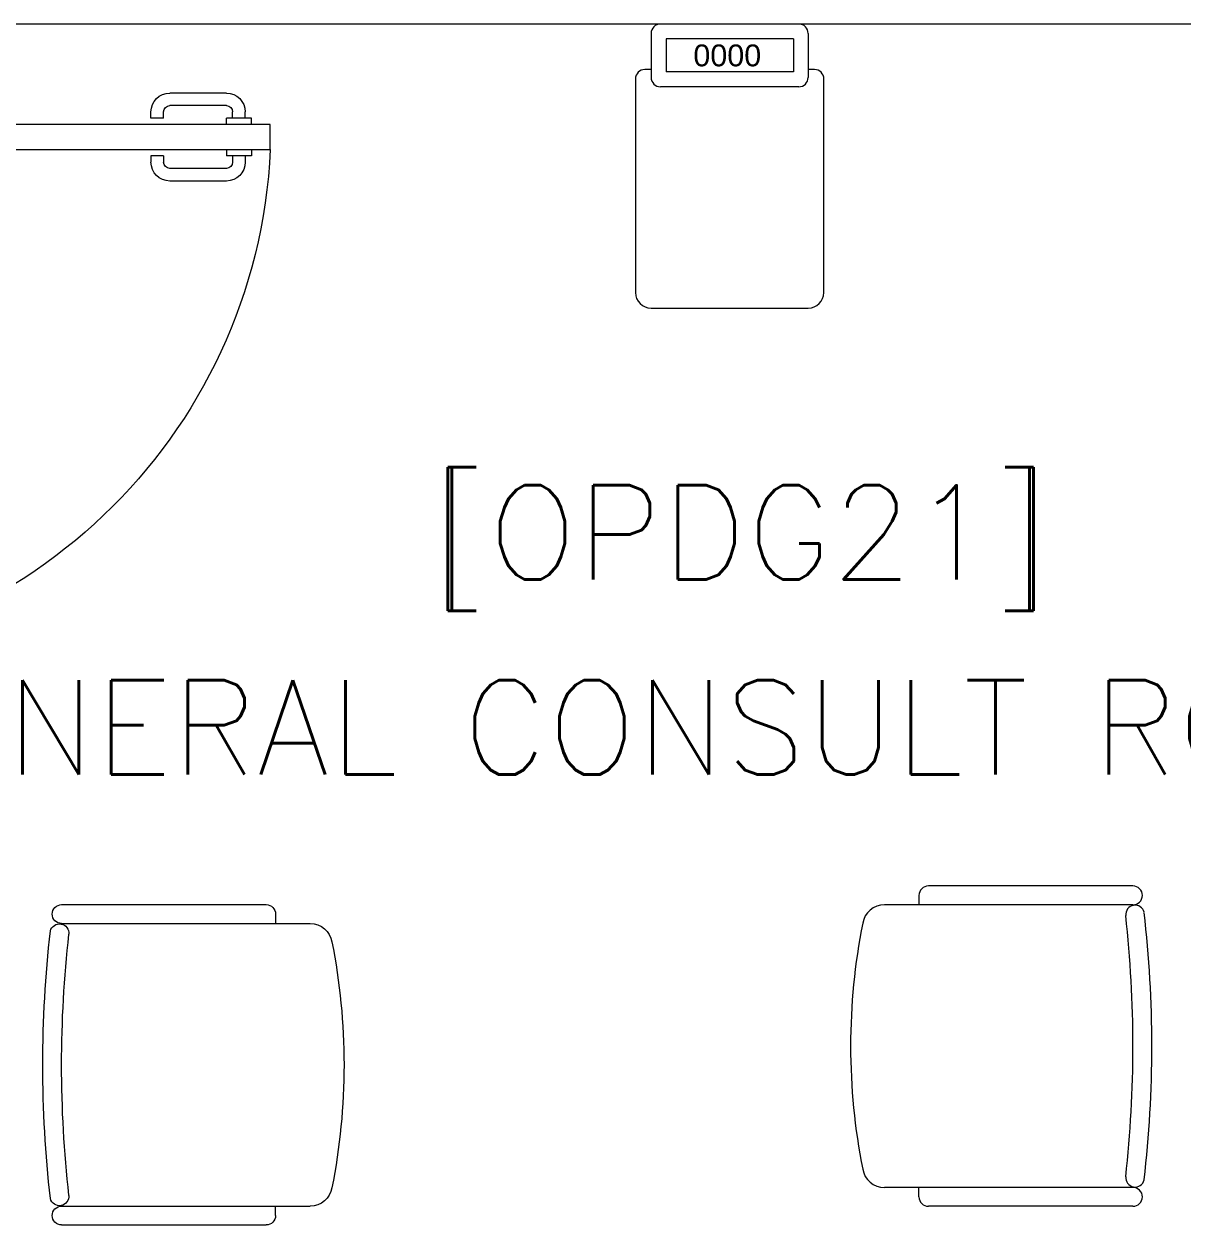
# Model space of a CAD drawing. Header units: inches. Extents: x -501855 to 57169, y -29325 to 19878.
# Drawn here: x 20165 to 22010, y -11970 to -10057 of the extents above; entities that cross this region are included whole.
import ezdxf

# ---------------------------------------------------------------- set-up
doc = ezdxf.new("R2010")
doc.units = ezdxf.units.IN
doc.header["$LTSCALE"] = 25
doc.header["$MEASUREMENT"] = 0
doc.linetypes.add('DASHDOT', pattern=[25.4, 12.7, -6.35, 0, -6.35])
for name, color, linetype, lineweight in [('00-Ground Floor$0$72_EGR_BASE_TEXT', 252, 'Continuous', 5), ('00-Ground Floor$0$LOADING', 253, 'Continuous', 5), ('00-Ground Floor$0$Walls', 251, 'Continuous', 5), ('00-Ground Floor$0$Wooden Joinery', 251, 'Continuous', 5), ('E-LITE-CLNG-CNDT', 6, 'DASHDOT', 35)]:
    doc.layers.add(name, color=color, linetype=linetype, lineweight=lineweight)
doc.styles.add('00-Ground Floor$0$SIMPLEX', font='SIMPLEX.shx', dxfattribs={"height": 150})
doc.styles.add('00-Ground Floor$0$Standard', font='arial.ttf')

# ---------------------------------------------------------------- blocks, each defined once
blk = doc.blocks.new('00-Ground Floor$0$A$C72370EFE')
at = {"layer": '00-Ground Floor$0$Wooden Joinery'}
for p, q in [((-0.01, -0.03), (-0.01, -0.07)), ((0, -0.03), (-0.01, -0.03)), ((0.04, -0.03), (0.05, -0.03)), ((0.05, -0.03), (0.05, -0.07)), ((-0.01, -0.04), (-0.02, -0.04)), ((0.05, -0.04), (0.06, -0.04)), ((-0.05, -0.07), (-0.05, -0.16)), ((-0.03, -0.07), (-0.03, -0.16)), ((-0.01, -0.06), (-0.02, -0.06)), ((0, -0.07), (-0.01, -0.07)), ((0.04, -0.07), (0.05, -0.07)), ((0.05, -0.06), (0.06, -0.06)), ((0.07, -0.07), (0.07, -0.16)), ((0.09, -0.07), (0.09, -0.16)), ((-0.01, -0.17), (-0.02, -0.17)), ((-0.01, -0.17), (-0.01, -0.19)), ((0.05, -0.17), (0.06, -0.17)), ((0.05, -0.17), (0.05, -0.19)), ((-0.01, -0.19), (-0.02, -0.19)), ((0.05, -0.19), (0.06, -0.19))]:
    blk.add_line(p, q, dxfattribs=at)
for centre, radius, start, end in [((-0.02, -0.07), 0.03, 90, 180), ((0.06, -0.07), 0.03, 0, 90), ((-0.02, -0.07), 0.01, 90, 180), ((0.06, -0.07), 0.01, 0, 90), ((-0.02, -0.16), 0.03, 180, 270), ((-0.02, -0.16), 0.01, 180, 270), ((0.06, -0.16), 0.01, 270, 0), ((0.06, -0.16), 0.03, 270, 0)]:
    blk.add_arc(centre, radius, start, end, dxfattribs=at)
blk = doc.blocks.new('00-Ground Floor$0$A$C5DAD61B4')
at = {"layer": '00-Ground Floor$0$Wooden Joinery'}
for points in [[(80, 959.1), (80, 969.1), (10, 979.1), (10, 959.1)], [(940, 959.1), (940, 969.1), (1010, 979.1), (1010, 959.1)], [(70, 859.1), (70, 849.1), (0, 839.1), (0, 859.1)], [(120, 859.1), (120, 0), (80, 0), (80, 859.1)], [(950, 859.1), (950, 849.1), (1020, 839.1), (1020, 859.1)]]:
    blk.add_lwpolyline(points, close=True, dxfattribs=at)
for points in [[(45, 859.1), (45, 959.1), (20, 959.1), (20, 859.1), (45, 859.1)], [(45, 859.1), (80, 859.1), (80, 899.1), (90, 899.1), (90, 959.1), (45, 959.1), (45, 859.1)], [(975, 859.1), (940, 859.1), (940, 899.1), (930, 899.1), (930, 959.1), (975, 959.1), (975, 859.1)], [(975, 859.1), (975, 959.1), (1000, 959.1), (1000, 859.1), (975, 859.1)]]:
    blk.add_lwpolyline(points, dxfattribs=at)
blk.add_arc((80, 859.1), 860, 272.666, 0, dxfattribs=at)
at = {"layer": '00-Ground Floor$0$Wooden Joinery', "xscale": 999.9999999998854, "yscale": 999.9999999998854, "zscale": 999.9999999998854, "rotation": 180}
blk.add_blockref('00-Ground Floor$0$A$C72370EFE', (120, 0), dxfattribs=at)
blk = doc.blocks.new('00-Ground Floor$0$GF21016-P')
at = {"layer": '00-Ground Floor$0$LOADING', "extrusion": (-1.24384e-09, -1.20261e-09, -1)}
for p, q in [((0.0128, 0.0179), (0.0128, 0.4136)), ((0.4628, 0.0179), (0.4628, 0.4136)), ((-0.0022, 0.3585), (0.0128, 0.3585)), ((0.4778, 0.3585), (0.4628, 0.3585)), ((-0.0172, 0.0179), (-0.0172, 0.3435)), ((0.4928, 0.0179), (0.4928, 0.3435)), ((0.4778, 0.0029), (0.4778, 0.0029))]:
    blk.add_line(p, q, dxfattribs=at)
for centre, radius, start, end in [((-0.2378, -0.5362), 1.0036, 78.7568, 101.2432), ((-0.0478, 0.4136), 0.035, 0, 80.6557), ((-0.4278, 0.4136), 0.035, 99.3443, 180), ((0.0022, 0.3435), 0.015, 0, 90), ((-0.4778, 0.3435), 0.015, 90, 180), ((-0.0284, 0.0145), 0.015, 284.3864, 95.5209), ((-0.2378, 1.8928), 1.8749, 263.6341, 276.3659), ((-0.4471, 0.0145), 0.015, 84.4791, 255.6136), ((0.0022, 0.0179), 0.015, 270, 0), ((0.0022, 0.0179), 0.015, 180, 270), ((-0.2378, 1.8734), 1.8855, 263.5119, 276.4881), ((-0.4778, 0.0179), 0.015, 270, 0), ((-0.4778, 0.0179), 0.015, 180, 270)]:
    blk.add_arc(centre, radius, start, end, dxfattribs=at)
blk = doc.blocks.new('00-Ground Floor$0$HF13461A-P')
at = {"layer": '00-Ground Floor$0$LOADING'}
for p, q in [((0.2579, 0.4503), (0.0379, 0.4503)), ((0.0229, 0.4353), (0.0229, 0.3653)), ((0.2493, 0.4266), (0.0466, 0.4266)), ((0.0466, 0.4266), (0.0466, 0.3739)), ((0.2493, 0.4266), (0.2493, 0.3739)), ((0.2729, 0.4353), (0.2729, 0.3653)), ((0.0229, 0.3778), (0.0129, 0.3778)), ((0.2493, 0.3739), (0.0466, 0.3739)), ((0.2829, 0.3778), (0.2729, 0.3778)), ((-0.0021, 0.3628), (-0.0021, 0.0228)), ((0.2579, 0.3503), (0.0379, 0.3503)), ((0.2979, 0.0228), (0.2979, 0.3628)), ((0.0229, -0.0022), (0.2729, -0.0022))]:
    blk.add_line(p, q, dxfattribs=at)
for centre, radius, start, end in [((0.0379, 0.4353), 0.015, 90, 180), ((0.2579, 0.4353), 0.015, 0, 90), ((0.0129, 0.3628), 0.015, 90, 180), ((0.0379, 0.3653), 0.015, 180, 270), ((0.2579, 0.3653), 0.015, 270, 0), ((0.2829, 0.3628), 0.015, 0, 90), ((0.0229, 0.0228), 0.025, 180, 270), ((0.2729, 0.0228), 0.025, 270, 0)]:
    blk.add_arc(centre, radius, start, end, dxfattribs=at)
at = {"layer": '00-Ground Floor$0$LOADING', "style": '00-Ground Floor$0$Standard'}
blk.add_text('0000', height=0.03477, dxfattribs=at).set_placement((0.0901, 0.3829))
blk = doc.blocks.new('00-Ground Floor')
at = {"layer": '00-Ground Floor$0$Walls'}
blk.add_line((23849.5, -10057.4, 0), (19697.7, -10057.4, 0), dxfattribs=at)
at = {"layer": '00-Ground Floor$0$LOADING', "lineweight": 0, "xscale": 1000, "yscale": 1000, "zscale": 1000}
blk.add_blockref('00-Ground Floor$0$HF13461A-P', (21140.1, -10507.7, 0), dxfattribs=at)
at = {"layer": '00-Ground Floor$0$LOADING', "extrusion": (-2.24019e-05, -2.67576e-11, 1), "xscale": -1000.000000000004, "yscale": 1000.000000000004, "zscale": -1000.000000000004, "rotation": 90.00002511235276}
blk.add_blockref('00-Ground Floor$0$GF21016-P', (21947.9, -11447, -0.5), dxfattribs=at)
at = {"layer": '00-Ground Floor$0$LOADING', "extrusion": (-1.86519e-05, -4.75185e-05, 1), "xscale": 1000.000000000001, "yscale": 1000.000000000001, "zscale": -1000.000000000001, "rotation": 269.9999749024568}
blk.add_blockref('00-Ground Floor$0$GF21016-P', (20206.7, -11476.7, 0.1), dxfattribs=at)
at = {"layer": '00-Ground Floor$0$Wooden Joinery', "xscale": -1, "rotation": 90}
blk.add_blockref('00-Ground Floor$0$A$C5DAD61B4', (20556.8, -10137.4, 0), dxfattribs=at)
at = {"layer": '00-Ground Floor$0$72_EGR_BASE_TEXT', "char_height": 150, "attachment_point": 2, "style": '00-Ground Floor$0$SIMPLEX'}
for s, insert in [('[OPDG21]', (21305.4, -10791.7, 0)), ('GENERAL CONSULT ROOM (5)', (21364.3, -11102.3))]:
    blk.add_mtext(s, dxfattribs=dict(at, insert=insert))

msp = doc.modelspace()

# ---------------------------------------------------------------- block references
at = {"layer": 'E-LITE-CLNG-CNDT'}
msp.add_blockref('00-Ground Floor', (0, 0), dxfattribs=at)

doc.saveas('drawing.dxf')
